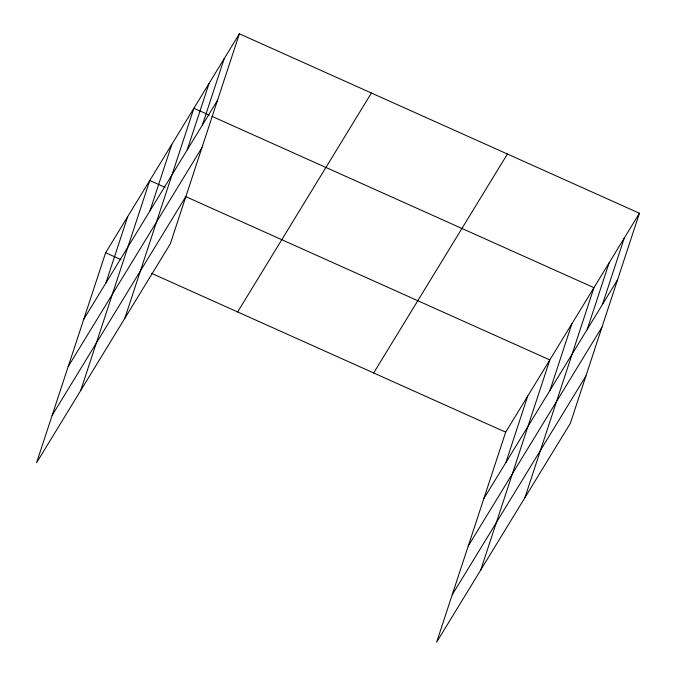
<?xml version="1.0" encoding="UTF-8"?>
<svg xmlns="http://www.w3.org/2000/svg" width="676" height="676" viewBox="0 0 676 676"><rect width="100%" height="100%" fill="white"/><g stroke="black" fill="none" stroke-linecap="round" stroke-linejoin="round"><path stroke-width="1.01" d="M239.38 33.8L105.625 252.731L36.572 462.756L170.327 243.825L239.38 33.8L639.428 213.244L570.375 423.269L436.62 642.2L505.673 432.175L639.428 213.244M105.836 283.092L127.696 216.607M80.714 390.508L149.768 180.484L165.071 187.353M149.979 210.844L171.831 144.36M124.849 318.261L193.902 108.236L209.205 115.106M187.201 149.911L209.061 83.427M202.361 125.094L224.221 58.609M505.885 462.536L527.745 396.051M480.763 569.952L549.816 359.928L185.156 196.361M550.019 390.289L571.879 323.804M524.897 497.705L593.95 287.68L212.078 116.39M587.25 329.347L609.11 262.871M602.409 304.538L624.269 238.053M83.773 319.216L217.52 100.285M68.192 366.586L201.947 147.655M52.145 415.385L185.9 196.454M237.639 311.949L371.394 93.018M373.659 372.958L507.406 154.027M483.813 498.66L617.568 279.729M468.24 546.031L601.995 327.091M452.193 594.829L585.948 375.898M105.625 252.731L120.936 259.601M151.542 273.332L505.673 432.175"/></g></svg>
